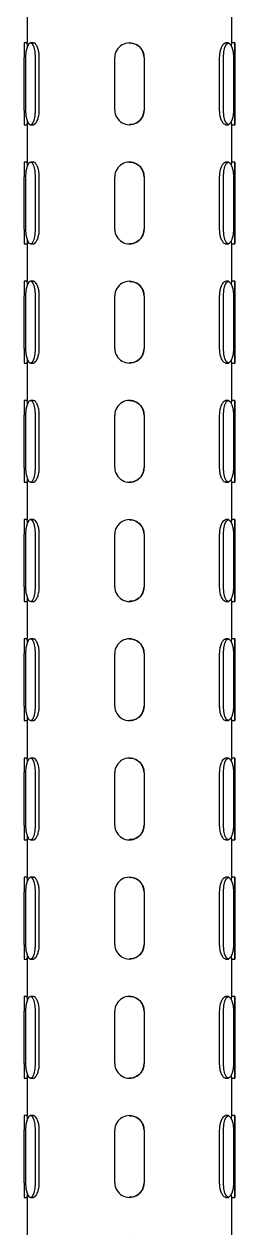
# Model space of a CAD drawing. Extents: x -1084 to 1049, y -151 to 450.
# Drawn here: x -988.8 to -976.8, y -81.1 to -12.1 of the extents above; entities that cross this region are included whole.
import ezdxf

# ---------------------------------------------------------------- set-up
doc = ezdxf.new("R2010")
doc.units = 0
doc.header["$LTSCALE"] = 23.1
doc.header["$MEASUREMENT"] = 0
doc.layers.get('0').update_dxf_attribs({"linetype": 'CONTINUOUS'})

msp = doc.modelspace()

# ---------------------------------------------------------------- linework, layer by layer
at = {"color": 7, "linetype": 'Continuous', "lineweight": 25}
for p, q in [((-988.59505, -10.99609), (-988.59505, -13.15007)), ((-976.92955, -13.14946), (-976.92955, -10.99548)), ((-988.59358, -13.13934), (-988.7617, -13.13934)), ((-988.24374, -13.13934), (-988.40178, -13.13934)), ((-982.76767, -13.13934), (-982.76782, -13.13934)), ((-977.1266, -13.13934), (-977.28453, -13.13934)), ((-976.7629, -13.13934), (-976.93103, -13.13934)), ((-988.76247, -16.97229), (-988.76247, -13.97259)), ((-988.68605, -13.97259), (-988.68605, -16.97229)), ((-988.11751, -16.97229), (-988.11751, -13.97259)), ((-987.90462, -16.97229), (-987.90462, -13.97259)), ((-983.60107, -16.97229), (-983.60107, -13.97259)), ((-981.93457, -13.97259), (-981.93457, -16.97229)), ((-981.93436, -13.97259), (-981.93436, -16.97229)), ((-977.62505, -16.97229), (-977.62505, -13.97259)), ((-977.41231, -16.97229), (-977.41231, -13.97259)), ((-976.84089, -13.97259), (-976.84089, -16.97229)), ((-976.76367, -16.97229), (-976.76367, -13.97259)), ((-976.76214, -13.97259), (-976.76214, -16.97229)), ((-988.7617, -17.80554), (-988.59358, -17.80554)), ((-988.59505, -17.79541), (-988.59505, -19.94939)), ((-988.40178, -17.80554), (-988.24374, -17.80554)), ((-982.76782, -17.80554), (-982.76767, -17.80554)), ((-977.28453, -17.80554), (-977.1266, -17.80554)), ((-976.93103, -17.80554), (-976.7629, -17.80554)), ((-976.92955, -19.94878), (-976.92955, -17.7948)), ((-988.59358, -19.93866), (-988.7617, -19.93866)), ((-988.24374, -19.93866), (-988.40178, -19.93866)), ((-982.76767, -19.93866), (-982.76782, -19.93866)), ((-977.1266, -19.93866), (-977.28453, -19.93866)), ((-976.7629, -19.93866), (-976.93103, -19.93866)), ((-988.76247, -23.77161), (-988.76247, -20.77191)), ((-988.68605, -20.77191), (-988.68605, -23.77161)), ((-988.11751, -23.77161), (-988.11751, -20.77191)), ((-987.90462, -23.77161), (-987.90462, -20.77191)), ((-983.60107, -23.77161), (-983.60107, -20.77191)), ((-981.93457, -20.77191), (-981.93457, -23.77161)), ((-981.93436, -20.77191), (-981.93436, -23.77161)), ((-977.62505, -23.77161), (-977.62505, -20.77191)), ((-977.41231, -23.77161), (-977.41231, -20.77191)), ((-976.84089, -20.77191), (-976.84089, -23.77161)), ((-976.76367, -23.77161), (-976.76367, -20.77191)), ((-976.76214, -20.77191), (-976.76214, -23.77161)), ((-988.7617, -24.60486), (-988.59358, -24.60486)), ((-988.59505, -24.59473), (-988.59505, -26.74871)), ((-988.40178, -24.60486), (-988.24374, -24.60486)), ((-982.76782, -24.60486), (-982.76767, -24.60486)), ((-977.28453, -24.60486), (-977.1266, -24.60486)), ((-976.93103, -24.60486), (-976.7629, -24.60486)), ((-976.92955, -26.7481), (-976.92955, -24.59412)), ((-988.59358, -26.73798), (-988.7617, -26.73798)), ((-988.24374, -26.73798), (-988.40178, -26.73798)), ((-982.76767, -26.73798), (-982.76782, -26.73798)), ((-977.1266, -26.73798), (-977.28453, -26.73798)), ((-976.7629, -26.73798), (-976.93103, -26.73798)), ((-988.76247, -30.57093), (-988.76247, -27.57123)), ((-988.68605, -27.57123), (-988.68605, -30.57093)), ((-988.11751, -30.57093), (-988.11751, -27.57123)), ((-987.90462, -30.57093), (-987.90462, -27.57123)), ((-983.60107, -30.57093), (-983.60107, -27.57123)), ((-981.93457, -27.57123), (-981.93457, -30.57093)), ((-981.93436, -27.57123), (-981.93436, -30.57093)), ((-977.62505, -30.57093), (-977.62505, -27.57123)), ((-977.41231, -30.57093), (-977.41231, -27.57123)), ((-976.84089, -27.57123), (-976.84089, -30.57093)), ((-976.76367, -30.57093), (-976.76367, -27.57123)), ((-976.76214, -27.57123), (-976.76214, -30.57093)), ((-988.7617, -31.40418), (-988.59358, -31.40418)), ((-988.59505, -31.39405), (-988.59505, -33.54803)), ((-988.40178, -31.40418), (-988.24374, -31.40418)), ((-982.76782, -31.40418), (-982.76767, -31.40418)), ((-977.28453, -31.40418), (-977.1266, -31.40418)), ((-976.93103, -31.40418), (-976.7629, -31.40418)), ((-976.92955, -33.54742), (-976.92955, -31.39344)), ((-988.59358, -33.5373), (-988.7617, -33.5373)), ((-988.24374, -33.5373), (-988.40178, -33.5373)), ((-982.76767, -33.5373), (-982.76782, -33.5373)), ((-977.1266, -33.5373), (-977.28453, -33.5373)), ((-976.7629, -33.5373), (-976.93103, -33.5373)), ((-988.76247, -37.37025), (-988.76247, -34.37055)), ((-988.68605, -34.37055), (-988.68605, -37.37025)), ((-988.11751, -37.37025), (-988.11751, -34.37055)), ((-987.90462, -37.37025), (-987.90462, -34.37055)), ((-983.60107, -37.37025), (-983.60107, -34.37055)), ((-981.93457, -34.37055), (-981.93457, -37.37025)), ((-981.93436, -34.37055), (-981.93436, -37.37025)), ((-977.62505, -37.37025), (-977.62505, -34.37055)), ((-977.41231, -37.37025), (-977.41231, -34.37055)), ((-976.84089, -34.37055), (-976.84089, -37.37025)), ((-976.76367, -37.37025), (-976.76367, -34.37055)), ((-976.76214, -34.37055), (-976.76214, -37.37025)), ((-988.7617, -38.2035), (-988.59358, -38.2035)), ((-988.59505, -38.19337), (-988.59505, -40.34735)), ((-988.40178, -38.2035), (-988.24374, -38.2035)), ((-982.76782, -38.2035), (-982.76767, -38.2035)), ((-977.28453, -38.2035), (-977.1266, -38.2035)), ((-976.93103, -38.2035), (-976.7629, -38.2035)), ((-976.92955, -40.34674), (-976.92955, -38.19276)), ((-988.59358, -40.33662), (-988.7617, -40.33662)), ((-988.24374, -40.33662), (-988.40178, -40.33662)), ((-982.76767, -40.33662), (-982.76782, -40.33662)), ((-977.1266, -40.33662), (-977.28453, -40.33662)), ((-976.7629, -40.33662), (-976.93103, -40.33662)), ((-988.76247, -44.16957), (-988.76247, -41.16987)), ((-988.68605, -41.16987), (-988.68605, -44.16957)), ((-988.11751, -44.16957), (-988.11751, -41.16987)), ((-987.90462, -44.16957), (-987.90462, -41.16987)), ((-983.60107, -44.16957), (-983.60107, -41.16987)), ((-981.93457, -41.16987), (-981.93457, -44.16957)), ((-981.93436, -41.16987), (-981.93436, -44.16957)), ((-977.62505, -44.16957), (-977.62505, -41.16987)), ((-977.41231, -44.16957), (-977.41231, -41.16987)), ((-976.84089, -41.16987), (-976.84089, -44.16957)), ((-976.76367, -44.16957), (-976.76367, -41.16987)), ((-976.76214, -41.16987), (-976.76214, -44.16957)), ((-988.7617, -45.00282), (-988.59358, -45.00282)), ((-988.59505, -44.99269), (-988.59505, -47.14667)), ((-988.40178, -45.00282), (-988.24374, -45.00282)), ((-982.76782, -45.00282), (-982.76767, -45.00282)), ((-977.28453, -45.00282), (-977.1266, -45.00282)), ((-976.93103, -45.00282), (-976.7629, -45.00282)), ((-976.92955, -47.14606), (-976.92955, -44.99208)), ((-988.59358, -47.13594), (-988.7617, -47.13594)), ((-988.24374, -47.13594), (-988.40178, -47.13594)), ((-982.76767, -47.13594), (-982.76782, -47.13594)), ((-977.1266, -47.13594), (-977.28453, -47.13594)), ((-976.7629, -47.13594), (-976.93103, -47.13594)), ((-988.76247, -50.96889), (-988.76247, -47.96919)), ((-988.68605, -47.96919), (-988.68605, -50.96889)), ((-988.11751, -50.96889), (-988.11751, -47.96919)), ((-987.90462, -50.96889), (-987.90462, -47.96919)), ((-983.60107, -50.96889), (-983.60107, -47.96919)), ((-981.93457, -47.96919), (-981.93457, -50.96889)), ((-981.93436, -47.96919), (-981.93436, -50.96889)), ((-977.62505, -50.96889), (-977.62505, -47.96919)), ((-977.41231, -50.96889), (-977.41231, -47.96919)), ((-976.84089, -47.96919), (-976.84089, -50.96889)), ((-976.76367, -50.96889), (-976.76367, -47.96919)), ((-976.76214, -47.96919), (-976.76214, -50.96889)), ((-988.59505, -51.79201), (-988.59505, -53.94599)), ((-976.92955, -53.94538), (-976.92955, -51.7914)), ((-988.7617, -51.80214), (-988.59358, -51.80214)), ((-988.40178, -51.80214), (-988.24374, -51.80214)), ((-982.76782, -51.80214), (-982.76767, -51.80214)), ((-977.28453, -51.80214), (-977.1266, -51.80214)), ((-976.93103, -51.80214), (-976.7629, -51.80214)), ((-988.59358, -53.93526), (-988.7617, -53.93526)), ((-988.24374, -53.93526), (-988.40178, -53.93526)), ((-982.76767, -53.93526), (-982.76782, -53.93526)), ((-977.1266, -53.93526), (-977.28453, -53.93526)), ((-976.7629, -53.93526), (-976.93103, -53.93526)), ((-988.76247, -57.76821), (-988.76247, -54.76851)), ((-988.68605, -54.76851), (-988.68605, -57.76821)), ((-988.11751, -57.76821), (-988.11751, -54.76851)), ((-987.90462, -57.76821), (-987.90462, -54.76851)), ((-983.60107, -57.76821), (-983.60107, -54.76851)), ((-981.93457, -54.76851), (-981.93457, -57.76821)), ((-981.93436, -54.76851), (-981.93436, -57.76821)), ((-977.62505, -57.76821), (-977.62505, -54.76851)), ((-977.41231, -57.76821), (-977.41231, -54.76851)), ((-976.84089, -54.76851), (-976.84089, -57.76821)), ((-976.76367, -57.76821), (-976.76367, -54.76851)), ((-976.76214, -54.76851), (-976.76214, -57.76821)), ((-988.7617, -58.60146), (-988.59358, -58.60146)), ((-988.59505, -58.59133), (-988.59505, -60.74531)), ((-988.40178, -58.60146), (-988.24374, -58.60146)), ((-982.76782, -58.60146), (-982.76767, -58.60146)), ((-977.28453, -58.60146), (-977.1266, -58.60146)), ((-976.93103, -58.60146), (-976.7629, -58.60146)), ((-976.92955, -60.7447), (-976.92955, -58.59072)), ((-988.59358, -60.73458), (-988.7617, -60.73458)), ((-988.24374, -60.73458), (-988.40178, -60.73458)), ((-982.76767, -60.73458), (-982.76782, -60.73458)), ((-977.1266, -60.73458), (-977.28453, -60.73458)), ((-976.7629, -60.73458), (-976.93103, -60.73458)), ((-988.76247, -64.56753), (-988.76247, -61.56783)), ((-988.68605, -61.56783), (-988.68605, -64.56753)), ((-988.11751, -64.56753), (-988.11751, -61.56783)), ((-987.90462, -64.56753), (-987.90462, -61.56783)), ((-983.60107, -64.56753), (-983.60107, -61.56783)), ((-981.93457, -61.56783), (-981.93457, -64.56753)), ((-981.93436, -61.56783), (-981.93436, -64.56753)), ((-977.62505, -64.56753), (-977.62505, -61.56783)), ((-977.41231, -64.56753), (-977.41231, -61.56783)), ((-976.84089, -61.56783), (-976.84089, -64.56753)), ((-976.76367, -64.56753), (-976.76367, -61.56783)), ((-976.76214, -61.56783), (-976.76214, -64.56753)), ((-988.7617, -65.40078), (-988.59358, -65.40078)), ((-988.59505, -65.39065), (-988.59505, -67.54463)), ((-988.40178, -65.40078), (-988.24374, -65.40078)), ((-982.76782, -65.40078), (-982.76767, -65.40078)), ((-977.28453, -65.40078), (-977.1266, -65.40078)), ((-976.93103, -65.40078), (-976.7629, -65.40078)), ((-976.92955, -67.54402), (-976.92955, -65.39004)), ((-988.59358, -67.5339), (-988.7617, -67.5339)), ((-988.24374, -67.5339), (-988.40178, -67.5339)), ((-982.76767, -67.5339), (-982.76782, -67.5339)), ((-977.1266, -67.5339), (-977.28453, -67.5339)), ((-976.7629, -67.5339), (-976.93103, -67.5339)), ((-988.76247, -71.36685), (-988.76247, -68.36715)), ((-988.68605, -68.36715), (-988.68605, -71.36685)), ((-988.11751, -71.36685), (-988.11751, -68.36715)), ((-987.90462, -71.36685), (-987.90462, -68.36715)), ((-983.60107, -71.36685), (-983.60107, -68.36715)), ((-981.93457, -68.36715), (-981.93457, -71.36685)), ((-981.93436, -68.36715), (-981.93436, -71.36685)), ((-977.62505, -71.36685), (-977.62505, -68.36715)), ((-977.41231, -71.36685), (-977.41231, -68.36715)), ((-976.84089, -68.36715), (-976.84089, -71.36685)), ((-976.76367, -71.36685), (-976.76367, -68.36715)), ((-976.76214, -68.36715), (-976.76214, -71.36685)), ((-988.7617, -72.2001), (-988.59358, -72.2001)), ((-988.59505, -72.18997), (-988.59505, -74.34395)), ((-988.40178, -72.2001), (-988.24374, -72.2001)), ((-982.76782, -72.2001), (-982.76767, -72.2001)), ((-977.28453, -72.2001), (-977.1266, -72.2001)), ((-976.93103, -72.2001), (-976.7629, -72.2001)), ((-976.92955, -74.34334), (-976.92955, -72.18936)), ((-988.59358, -74.33322), (-988.7617, -74.33322)), ((-988.24374, -74.33322), (-988.40178, -74.33322)), ((-982.76767, -74.33322), (-982.76782, -74.33322)), ((-977.1266, -74.33322), (-977.28453, -74.33322)), ((-976.7629, -74.33322), (-976.93103, -74.33322)), ((-988.76247, -78.16617), (-988.76247, -75.16647)), ((-988.68605, -75.16647), (-988.68605, -78.16617)), ((-988.11751, -78.16617), (-988.11751, -75.16647)), ((-987.90462, -78.16617), (-987.90462, -75.16647)), ((-983.60107, -78.16617), (-983.60107, -75.16647)), ((-981.93457, -75.16647), (-981.93457, -78.16617)), ((-981.93436, -75.16647), (-981.93436, -78.16617)), ((-977.62505, -78.16617), (-977.62505, -75.16647)), ((-977.41231, -78.16617), (-977.41231, -75.16647)), ((-976.84089, -75.16647), (-976.84089, -78.16617)), ((-976.76367, -78.16617), (-976.76367, -75.16647)), ((-976.76214, -75.16647), (-976.76214, -78.16617)), ((-988.7617, -78.99942), (-988.59358, -78.99942)), ((-988.59505, -78.98929), (-988.59505, -81.14327)), ((-988.40178, -78.99942), (-988.24374, -78.99942)), ((-982.76782, -78.99942), (-982.76767, -78.99942)), ((-977.28453, -78.99942), (-977.1266, -78.99942)), ((-976.93103, -78.99942), (-976.7629, -78.99942)), ((-976.92955, -81.14266), (-976.92955, -78.98868)), ((-982.76767, -81.13254), (-982.76782, -81.13254))]:
    msp.add_line(p, q, dxfattribs=at)
at = {"color": 7, "linetype": 'Continuous', "lineweight": 25, "flags": 128}
for points in [[(-988.11751, -13.97259), (-988.13915, -13.65371), (-988.20077, -13.38339), (-988.29299, -13.20276), (-988.40178, -13.13934), (-988.51056, -13.20276), (-988.60279, -13.38339), (-988.66441, -13.65371), (-988.68605, -13.97259)], [(-977.41231, -13.97259), (-977.39056, -13.65371), (-977.32863, -13.38339), (-977.23594, -13.20276), (-977.1266, -13.13934), (-977.01726, -13.20276), (-976.92457, -13.38339), (-976.86264, -13.65371), (-976.84089, -13.97259)], [(-976.76367, -13.97259), (-976.76361, -13.65371), (-976.76345, -13.38339), (-976.7632, -13.20276), (-976.7629, -13.13934), (-976.76261, -13.20276), (-976.76236, -13.38339), (-976.7622, -13.65371), (-976.76214, -13.97259)], [(-988.68605, -16.97229), (-988.66441, -17.29116), (-988.60279, -17.56148), (-988.51056, -17.74211), (-988.40178, -17.80554), (-988.29299, -17.74211), (-988.20077, -17.56148), (-988.13915, -17.29116), (-988.11751, -16.97229)], [(-976.84089, -16.97229), (-976.86264, -17.29116), (-976.92457, -17.56148), (-977.01726, -17.74211), (-977.1266, -17.80554), (-977.23594, -17.74211), (-977.32863, -17.56148), (-977.39056, -17.29116), (-977.41231, -16.97229)], [(-976.76214, -16.97229), (-976.7622, -17.29116), (-976.76236, -17.56148), (-976.76261, -17.74211), (-976.7629, -17.80554), (-976.7632, -17.74211), (-976.76345, -17.56148), (-976.76361, -17.29116), (-976.76367, -16.97229)], [(-988.11751, -20.77191), (-988.13915, -20.45303), (-988.20077, -20.18271), (-988.29299, -20.00208), (-988.40178, -19.93866), (-988.51056, -20.00208), (-988.60279, -20.18271), (-988.66441, -20.45303), (-988.68605, -20.77191)], [(-977.41231, -20.77191), (-977.39056, -20.45303), (-977.32863, -20.18271), (-977.23594, -20.00208), (-977.1266, -19.93866), (-977.01726, -20.00208), (-976.92457, -20.18271), (-976.86264, -20.45303), (-976.84089, -20.77191)], [(-976.76367, -20.77191), (-976.76361, -20.45303), (-976.76345, -20.18271), (-976.7632, -20.00208), (-976.7629, -19.93866), (-976.76261, -20.00208), (-976.76236, -20.18271), (-976.7622, -20.45303), (-976.76214, -20.77191)], [(-988.68605, -23.77161), (-988.66441, -24.09048), (-988.60279, -24.3608), (-988.51056, -24.54143), (-988.40178, -24.60486), (-988.29299, -24.54143), (-988.20077, -24.3608), (-988.13915, -24.09048), (-988.11751, -23.77161)], [(-976.84089, -23.77161), (-976.86264, -24.09048), (-976.92457, -24.3608), (-977.01726, -24.54143), (-977.1266, -24.60486), (-977.23594, -24.54143), (-977.32863, -24.3608), (-977.39056, -24.09048), (-977.41231, -23.77161)], [(-976.76214, -23.77161), (-976.7622, -24.09048), (-976.76236, -24.3608), (-976.76261, -24.54143), (-976.7629, -24.60486), (-976.7632, -24.54143), (-976.76345, -24.3608), (-976.76361, -24.09048), (-976.76367, -23.77161)], [(-988.11751, -27.57123), (-988.13915, -27.25235), (-988.20077, -26.98203), (-988.29299, -26.8014), (-988.40178, -26.73798), (-988.51056, -26.8014), (-988.60279, -26.98203), (-988.66441, -27.25235), (-988.68605, -27.57123)], [(-977.41231, -27.57123), (-977.39056, -27.25235), (-977.32863, -26.98203), (-977.23594, -26.8014), (-977.1266, -26.73798), (-977.01726, -26.8014), (-976.92457, -26.98203), (-976.86264, -27.25235), (-976.84089, -27.57123)], [(-976.76367, -27.57123), (-976.76361, -27.25235), (-976.76345, -26.98203), (-976.7632, -26.8014), (-976.7629, -26.73798), (-976.76261, -26.8014), (-976.76236, -26.98203), (-976.7622, -27.25235), (-976.76214, -27.57123)], [(-988.68605, -30.57093), (-988.66441, -30.8898), (-988.60279, -31.16012), (-988.51056, -31.34075), (-988.40178, -31.40418), (-988.29299, -31.34075), (-988.20077, -31.16012), (-988.13915, -30.8898), (-988.11751, -30.57093)], [(-976.84089, -30.57093), (-976.86264, -30.8898), (-976.92457, -31.16012), (-977.01726, -31.34075), (-977.1266, -31.40418), (-977.23594, -31.34075), (-977.32863, -31.16012), (-977.39056, -30.8898), (-977.41231, -30.57093)], [(-976.76214, -30.57093), (-976.7622, -30.8898), (-976.76236, -31.16012), (-976.76261, -31.34075), (-976.7629, -31.40418), (-976.7632, -31.34075), (-976.76345, -31.16012), (-976.76361, -30.8898), (-976.76367, -30.57093)], [(-988.11751, -34.37055), (-988.13915, -34.05167), (-988.20077, -33.78135), (-988.29299, -33.60072), (-988.40178, -33.5373), (-988.51056, -33.60072), (-988.60279, -33.78135), (-988.66441, -34.05167), (-988.68605, -34.37055)], [(-977.41231, -34.37055), (-977.39056, -34.05167), (-977.32863, -33.78135), (-977.23594, -33.60072), (-977.1266, -33.5373), (-977.01726, -33.60072), (-976.92457, -33.78135), (-976.86264, -34.05167), (-976.84089, -34.37055)], [(-976.76367, -34.37055), (-976.76361, -34.05167), (-976.76345, -33.78135), (-976.7632, -33.60072), (-976.7629, -33.5373), (-976.76261, -33.60072), (-976.76236, -33.78135), (-976.7622, -34.05167), (-976.76214, -34.37055)], [(-988.68605, -37.37025), (-988.66441, -37.68912), (-988.60279, -37.95944), (-988.51056, -38.14007), (-988.40178, -38.2035), (-988.29299, -38.14007), (-988.20077, -37.95944), (-988.13915, -37.68912), (-988.11751, -37.37025)], [(-976.84089, -37.37025), (-976.86264, -37.68912), (-976.92457, -37.95944), (-977.01726, -38.14007), (-977.1266, -38.2035), (-977.23594, -38.14007), (-977.32863, -37.95944), (-977.39056, -37.68912), (-977.41231, -37.37025)], [(-976.76214, -37.37025), (-976.7622, -37.68912), (-976.76236, -37.95944), (-976.76261, -38.14007), (-976.7629, -38.2035), (-976.7632, -38.14007), (-976.76345, -37.95944), (-976.76361, -37.68912), (-976.76367, -37.37025)], [(-988.11751, -41.16987), (-988.13915, -40.85099), (-988.20077, -40.58067), (-988.29299, -40.40004), (-988.40178, -40.33662), (-988.51056, -40.40004), (-988.60279, -40.58067), (-988.66441, -40.85099), (-988.68605, -41.16987)], [(-977.41231, -41.16987), (-977.39056, -40.85099), (-977.32863, -40.58067), (-977.23594, -40.40004), (-977.1266, -40.33662), (-977.01726, -40.40004), (-976.92457, -40.58067), (-976.86264, -40.85099), (-976.84089, -41.16987)], [(-976.76367, -41.16987), (-976.76361, -40.85099), (-976.76345, -40.58067), (-976.7632, -40.40004), (-976.7629, -40.33662), (-976.76261, -40.40004), (-976.76236, -40.58067), (-976.7622, -40.85099), (-976.76214, -41.16987)], [(-988.68605, -44.16957), (-988.66441, -44.48844), (-988.60279, -44.75876), (-988.51056, -44.93939), (-988.40178, -45.00282), (-988.29299, -44.93939), (-988.20077, -44.75876), (-988.13915, -44.48844), (-988.11751, -44.16957)], [(-976.84089, -44.16957), (-976.86264, -44.48844), (-976.92457, -44.75876), (-977.01726, -44.93939), (-977.1266, -45.00282), (-977.23594, -44.93939), (-977.32863, -44.75876), (-977.39056, -44.48844), (-977.41231, -44.16957)], [(-976.76214, -44.16957), (-976.7622, -44.48844), (-976.76236, -44.75876), (-976.76261, -44.93939), (-976.7629, -45.00282), (-976.7632, -44.93939), (-976.76345, -44.75876), (-976.76361, -44.48844), (-976.76367, -44.16957)], [(-988.11751, -47.96919), (-988.13915, -47.65031), (-988.20077, -47.37999), (-988.29299, -47.19936), (-988.40178, -47.13594), (-988.51056, -47.19936), (-988.60279, -47.37999), (-988.66441, -47.65031), (-988.68605, -47.96919)], [(-977.41231, -47.96919), (-977.39056, -47.65031), (-977.32863, -47.37999), (-977.23594, -47.19936), (-977.1266, -47.13594), (-977.01726, -47.19936), (-976.92457, -47.37999), (-976.86264, -47.65031), (-976.84089, -47.96919)], [(-976.76367, -47.96919), (-976.76361, -47.65031), (-976.76345, -47.37999), (-976.7632, -47.19936), (-976.7629, -47.13594), (-976.76261, -47.19936), (-976.76236, -47.37999), (-976.7622, -47.65031), (-976.76214, -47.96919)], [(-988.68605, -50.96889), (-988.66441, -51.28776), (-988.60279, -51.55808), (-988.51056, -51.73871), (-988.40178, -51.80214), (-988.29299, -51.73871), (-988.20077, -51.55808), (-988.13915, -51.28776), (-988.11751, -50.96889)], [(-976.84089, -50.96889), (-976.86264, -51.28776), (-976.92457, -51.55808), (-977.01726, -51.73871), (-977.1266, -51.80214), (-977.23594, -51.73871), (-977.32863, -51.55808), (-977.39056, -51.28776), (-977.41231, -50.96889)], [(-976.76214, -50.96889), (-976.7622, -51.28776), (-976.76236, -51.55808), (-976.76261, -51.73871), (-976.7629, -51.80214), (-976.7632, -51.73871), (-976.76345, -51.55808), (-976.76361, -51.28776), (-976.76367, -50.96889)], [(-988.11751, -54.76851), (-988.13915, -54.44963), (-988.20077, -54.17931), (-988.29299, -53.99868), (-988.40178, -53.93526), (-988.51056, -53.99868), (-988.60279, -54.17931), (-988.66441, -54.44963), (-988.68605, -54.76851)], [(-977.41231, -54.76851), (-977.39056, -54.44963), (-977.32863, -54.17931), (-977.23594, -53.99868), (-977.1266, -53.93526), (-977.01726, -53.99868), (-976.92457, -54.17931), (-976.86264, -54.44963), (-976.84089, -54.76851)], [(-976.76367, -54.76851), (-976.76361, -54.44963), (-976.76345, -54.17931), (-976.7632, -53.99868), (-976.7629, -53.93526), (-976.76261, -53.99868), (-976.76236, -54.17931), (-976.7622, -54.44963), (-976.76214, -54.76851)], [(-988.68605, -57.76821), (-988.66441, -58.08708), (-988.60279, -58.3574), (-988.51056, -58.53803), (-988.40178, -58.60146), (-988.29299, -58.53803), (-988.20077, -58.3574), (-988.13915, -58.08708), (-988.11751, -57.76821)], [(-976.84089, -57.76821), (-976.86264, -58.08708), (-976.92457, -58.3574), (-977.01726, -58.53803), (-977.1266, -58.60146), (-977.23594, -58.53803), (-977.32863, -58.3574), (-977.39056, -58.08708), (-977.41231, -57.76821)], [(-976.76214, -57.76821), (-976.7622, -58.08708), (-976.76236, -58.3574), (-976.76261, -58.53803), (-976.7629, -58.60146), (-976.7632, -58.53803), (-976.76345, -58.3574), (-976.76361, -58.08708), (-976.76367, -57.76821)], [(-988.11751, -61.56783), (-988.13915, -61.24895), (-988.20077, -60.97863), (-988.29299, -60.798), (-988.40178, -60.73458), (-988.51056, -60.798), (-988.60279, -60.97863), (-988.66441, -61.24895), (-988.68605, -61.56783)], [(-977.41231, -61.56783), (-977.39056, -61.24895), (-977.32863, -60.97863), (-977.23594, -60.798), (-977.1266, -60.73458), (-977.01726, -60.798), (-976.92457, -60.97863), (-976.86264, -61.24895), (-976.84089, -61.56783)], [(-976.76367, -61.56783), (-976.76361, -61.24895), (-976.76345, -60.97863), (-976.7632, -60.798), (-976.7629, -60.73458), (-976.76261, -60.798), (-976.76236, -60.97863), (-976.7622, -61.24895), (-976.76214, -61.56783)], [(-988.68605, -64.56753), (-988.66441, -64.8864), (-988.60279, -65.15672), (-988.51056, -65.33735), (-988.40178, -65.40078), (-988.29299, -65.33735), (-988.20077, -65.15672), (-988.13915, -64.8864), (-988.11751, -64.56753)], [(-976.84089, -64.56753), (-976.86264, -64.8864), (-976.92457, -65.15672), (-977.01726, -65.33735), (-977.1266, -65.40078), (-977.23594, -65.33735), (-977.32863, -65.15672), (-977.39056, -64.8864), (-977.41231, -64.56753)], [(-976.76214, -64.56753), (-976.7622, -64.8864), (-976.76236, -65.15672), (-976.76261, -65.33735), (-976.7629, -65.40078), (-976.7632, -65.33735), (-976.76345, -65.15672), (-976.76361, -64.8864), (-976.76367, -64.56753)], [(-988.11751, -68.36715), (-988.13915, -68.04827), (-988.20077, -67.77795), (-988.29299, -67.59732), (-988.40178, -67.5339), (-988.51056, -67.59732), (-988.60279, -67.77795), (-988.66441, -68.04827), (-988.68605, -68.36715)], [(-977.41231, -68.36715), (-977.39056, -68.04827), (-977.32863, -67.77795), (-977.23594, -67.59732), (-977.1266, -67.5339), (-977.01726, -67.59732), (-976.92457, -67.77795), (-976.86264, -68.04827), (-976.84089, -68.36715)], [(-976.76367, -68.36715), (-976.76361, -68.04827), (-976.76345, -67.77795), (-976.7632, -67.59732), (-976.7629, -67.5339), (-976.76261, -67.59732), (-976.76236, -67.77795), (-976.7622, -68.04827), (-976.76214, -68.36715)], [(-988.68605, -71.36685), (-988.66441, -71.68572), (-988.60279, -71.95604), (-988.51056, -72.13667), (-988.40178, -72.2001), (-988.29299, -72.13667), (-988.20077, -71.95604), (-988.13915, -71.68572), (-988.11751, -71.36685)], [(-976.84089, -71.36685), (-976.86264, -71.68572), (-976.92457, -71.95604), (-977.01726, -72.13667), (-977.1266, -72.2001), (-977.23594, -72.13667), (-977.32863, -71.95604), (-977.39056, -71.68572), (-977.41231, -71.36685)], [(-976.76214, -71.36685), (-976.7622, -71.68572), (-976.76236, -71.95604), (-976.76261, -72.13667), (-976.7629, -72.2001), (-976.7632, -72.13667), (-976.76345, -71.95604), (-976.76361, -71.68572), (-976.76367, -71.36685)], [(-988.11751, -75.16647), (-988.13915, -74.84759), (-988.20077, -74.57727), (-988.29299, -74.39664), (-988.40178, -74.33322), (-988.51056, -74.39664), (-988.60279, -74.57727), (-988.66441, -74.84759), (-988.68605, -75.16647)], [(-977.41231, -75.16647), (-977.39056, -74.84759), (-977.32863, -74.57727), (-977.23594, -74.39664), (-977.1266, -74.33322), (-977.01726, -74.39664), (-976.92457, -74.57727), (-976.86264, -74.84759), (-976.84089, -75.16647)], [(-976.76367, -75.16647), (-976.76361, -74.84759), (-976.76345, -74.57727), (-976.7632, -74.39664), (-976.7629, -74.33322), (-976.76261, -74.39664), (-976.76236, -74.57727), (-976.7622, -74.84759), (-976.76214, -75.16647)], [(-988.68605, -78.16617), (-988.66441, -78.48504), (-988.60279, -78.75536), (-988.51056, -78.93599), (-988.40178, -78.99942), (-988.29299, -78.93599), (-988.20077, -78.75536), (-988.13915, -78.48504), (-988.11751, -78.16617)], [(-976.84089, -78.16617), (-976.86264, -78.48504), (-976.92457, -78.75536), (-977.01726, -78.93599), (-977.1266, -78.99942), (-977.23594, -78.93599), (-977.32863, -78.75536), (-977.39056, -78.48504), (-977.41231, -78.16617)], [(-976.76214, -78.16617), (-976.7622, -78.48504), (-976.76236, -78.75536), (-976.76261, -78.93599), (-976.7629, -78.99942), (-976.7632, -78.93599), (-976.76345, -78.75536), (-976.76361, -78.48504), (-976.76367, -78.16617)]]:
    msp.add_lwpolyline(points, dxfattribs=at)
at = {"color": 7, "linetype": 'Continuous', "lineweight": 25}
for centre, radius, start, end in [((-762.3453, -13.76427), 226.41726, 179.8418569, 180.0527143), ((-982.76782, -13.97259), 0.83325, 359.9999805, 180.0000195), ((-762.3453, -17.1806), 226.41726, 179.9472857, 180.1581431), ((-982.76782, -16.97229), 0.83325, 179.9999805, 0.0000195), ((-762.3453, -20.56359), 226.41726, 179.8418569, 180.0527143), ((-982.76782, -20.77191), 0.83325, 359.9999805, 180.0000195), ((-762.3453, -23.97992), 226.41726, 179.9472857, 180.1581431), ((-982.76782, -23.77161), 0.83325, 179.9999805, 0.0000195), ((-762.3453, -27.36291), 226.41726, 179.8418569, 180.0527143), ((-982.76782, -27.57123), 0.83325, 359.9999805, 180.0000195), ((-762.3453, -30.77924), 226.41726, 179.9472857, 180.1581431), ((-982.76782, -30.57093), 0.83325, 179.9999805, 0.0000195), ((-762.3453, -34.16223), 226.41726, 179.8418569, 180.0527143), ((-982.76782, -34.37055), 0.83325, 359.9999805, 180.0000195), ((-762.3453, -37.57856), 226.41726, 179.9472857, 180.1581431), ((-982.76782, -37.37025), 0.83325, 179.9999805, 0.0000195), ((-762.3453, -40.96155), 226.41726, 179.8418569, 180.0527143), ((-982.76782, -41.16987), 0.83325, 359.9999805, 180.0000195), ((-762.3453, -44.37788), 226.41726, 179.9472857, 180.1581431), ((-982.76782, -44.16957), 0.83325, 179.9999805, 0.0000195), ((-762.3453, -47.76087), 226.41726, 179.8418569, 180.0527143), ((-982.76782, -47.96919), 0.83325, 359.9999805, 180.0000195), ((-762.3453, -51.1772), 226.41726, 179.9472857, 180.1581431), ((-982.76782, -50.96889), 0.83325, 179.9999805, 0.0000195), ((-762.3453, -54.56019), 226.41726, 179.8418569, 180.0527143), ((-982.76782, -54.76851), 0.83325, 359.9999805, 180.0000195), ((-762.3453, -57.97652), 226.41726, 179.9472857, 180.1581431), ((-982.76782, -57.76821), 0.83325, 179.9999805, 0.0000195), ((-762.3453, -61.35951), 226.41726, 179.8418569, 180.0527143), ((-982.76782, -61.56783), 0.83325, 359.9999805, 180.0000195), ((-762.3453, -64.77584), 226.41726, 179.9472857, 180.1581431), ((-982.76782, -64.56753), 0.83325, 179.9999805, 0.0000195), ((-762.3453, -68.15883), 226.41726, 179.8418569, 180.0527143), ((-982.76782, -68.36715), 0.83325, 359.9999805, 180.0000195), ((-762.3453, -71.57516), 226.41726, 179.9472857, 180.1581431), ((-982.76782, -71.36685), 0.83325, 179.9999805, 0.0000195), ((-762.3453, -74.95815), 226.41726, 179.8418569, 180.0527143), ((-982.76782, -75.16647), 0.83325, 359.9999805, 180.0000195), ((-762.3453, -78.37448), 226.41726, 179.9472857, 180.1581431), ((-982.76782, -78.16617), 0.83325, 179.9999805, 0.0000195)]:
    msp.add_arc(centre, radius, start, end, dxfattribs=at)
for points, knots in [([(-988.57236, -13.32663), (-988.57441, -13.30651), (-988.58307, -13.22158), (-988.59364, -13.15191), (-988.59356, -13.15059), (-988.59354, -13.15007)], [0, 0, 0, 0, 0.15883228, 0.67025206, 1, 1, 1, 1]), ([(-987.90462, -13.97259), (-987.909, -13.87947), (-987.91775, -13.69327), (-987.98394, -13.4442), (-988.07487, -13.25702), (-988.16884, -13.14968), (-988.2225, -13.14972), (-988.24395, -13.14973)], [0, 0, 0, 0, 0.21324843, 0.42644388, 0.64101168, 0.85649491, 1, 1, 1, 1]), ([(-982.76707, -13.14973), (-982.73642, -13.14685), (-982.61339, -13.13529), (-982.40171, -13.21064), (-982.16999, -13.3683), (-982.00481, -13.60065), (-981.93995, -13.81503), (-981.9355, -13.94061), (-981.93436, -13.97259)], [0, 0, 0, 0, 0.07049632, 0.28294968, 0.49615414, 0.71125472, 0.92647591, 1, 1, 1, 1]), ([(-977.62505, -13.97259), (-977.62066, -13.87947), (-977.61188, -13.69327), (-977.54546, -13.4442), (-977.45418, -13.25702), (-977.35981, -13.14968), (-977.30588, -13.14972), (-977.28433, -13.14973)], [0, 0, 0, 0, 0.21324843, 0.42644388, 0.64101168, 0.85649491, 1, 1, 1, 1]), ([(-976.95355, -13.33007), (-976.95133, -13.30872), (-976.94238, -13.22244), (-976.93123, -13.15096), (-976.93105, -13.14989), (-976.93098, -13.14946)], [0, 0, 0, 0, 0.16347976, 0.66051746, 1, 1, 1, 1]), ([(-988.24354, -17.79514), (-988.23347, -17.79802), (-988.19303, -17.80958), (-988.11071, -17.73423), (-988.01362, -17.57657), (-987.93816, -17.34422), (-987.90728, -17.12984), (-987.90516, -17.00426), (-987.90462, -16.97229)], [0, 0, 0, 0, 0.07049632, 0.28294968, 0.49615414, 0.71125472, 0.92647591, 1, 1, 1, 1]), ([(-981.93436, -16.97229), (-981.94348, -17.0654), (-981.96172, -17.2516), (-982.10371, -17.50067), (-982.31367, -17.68785), (-982.54817, -17.79519), (-982.70541, -17.79515), (-982.76826, -17.79514)], [0, 0, 0, 0, 0.21324843, 0.42644388, 0.64101168, 0.85649491, 1, 1, 1, 1]), ([(-977.28473, -17.79514), (-977.29486, -17.79802), (-977.33551, -17.80958), (-977.41819, -17.73423), (-977.51567, -17.57657), (-977.5914, -17.34422), (-977.62238, -17.12984), (-977.62451, -17.00426), (-977.62505, -16.97229)], [0, 0, 0, 0, 0.07049632, 0.28294968, 0.49615414, 0.71125472, 0.92647591, 1, 1, 1, 1]), ([(-988.59362, -17.79541), (-988.59402, -17.79802), (-988.59571, -17.80891), (-988.58704, -17.75119), (-988.57665, -17.65803), (-988.57256, -17.62142)], [0, 0, 0, 0, 0.1603024, 0.66995178, 1, 1, 1, 1]), ([(-976.93107, -17.7948), (-976.93066, -17.79782), (-976.9291, -17.8094), (-976.93826, -17.75059), (-976.94902, -17.65616), (-976.95332, -17.61838)], [0, 0, 0, 0, 0.17491157, 0.66996144, 1, 1, 1, 1]), ([(-988.57236, -20.12595), (-988.57441, -20.10583), (-988.58307, -20.0209), (-988.59364, -19.95123), (-988.59356, -19.94991), (-988.59354, -19.94939)], [0, 0, 0, 0, 0.15883228, 0.67025206, 1, 1, 1, 1]), ([(-987.90462, -20.77191), (-987.909, -20.67879), (-987.91775, -20.49259), (-987.98394, -20.24352), (-988.07487, -20.05634), (-988.16884, -19.949), (-988.2225, -19.94904), (-988.24395, -19.94905)], [0, 0, 0, 0, 0.21324843, 0.42644388, 0.64101168, 0.85649491, 1, 1, 1, 1]), ([(-982.76707, -19.94905), (-982.73642, -19.94617), (-982.61339, -19.93461), (-982.40171, -20.00996), (-982.16999, -20.16762), (-982.00481, -20.39997), (-981.93995, -20.61435), (-981.9355, -20.73993), (-981.93436, -20.77191)], [0, 0, 0, 0, 0.07049632, 0.28294968, 0.49615414, 0.71125472, 0.92647591, 1, 1, 1, 1]), ([(-977.62505, -20.77191), (-977.62066, -20.67879), (-977.61188, -20.49259), (-977.54546, -20.24352), (-977.45418, -20.05634), (-977.35981, -19.949), (-977.30588, -19.94904), (-977.28433, -19.94905)], [0, 0, 0, 0, 0.21324843, 0.42644388, 0.64101168, 0.85649491, 1, 1, 1, 1]), ([(-976.95355, -20.12939), (-976.95133, -20.10804), (-976.94238, -20.02176), (-976.93123, -19.95028), (-976.93105, -19.94921), (-976.93098, -19.94878)], [0, 0, 0, 0, 0.16347976, 0.66051746, 1, 1, 1, 1]), ([(-988.24354, -24.59446), (-988.23347, -24.59734), (-988.19303, -24.6089), (-988.11071, -24.53355), (-988.01362, -24.37589), (-987.93816, -24.14354), (-987.90728, -23.92916), (-987.90516, -23.80358), (-987.90462, -23.77161)], [0, 0, 0, 0, 0.07049632, 0.28294968, 0.49615414, 0.71125472, 0.92647591, 1, 1, 1, 1]), ([(-981.93436, -23.77161), (-981.94348, -23.86472), (-981.96172, -24.05092), (-982.10371, -24.29999), (-982.31367, -24.48717), (-982.54817, -24.59451), (-982.70541, -24.59447), (-982.76826, -24.59446)], [0, 0, 0, 0, 0.21324843, 0.42644388, 0.64101168, 0.85649491, 1, 1, 1, 1]), ([(-977.28473, -24.59446), (-977.29486, -24.59734), (-977.33551, -24.6089), (-977.41819, -24.53355), (-977.51567, -24.37589), (-977.5914, -24.14354), (-977.62238, -23.92916), (-977.62451, -23.80358), (-977.62505, -23.77161)], [0, 0, 0, 0, 0.07049632, 0.28294968, 0.49615414, 0.71125472, 0.92647591, 1, 1, 1, 1]), ([(-988.59362, -24.59473), (-988.59402, -24.59734), (-988.59571, -24.60823), (-988.58704, -24.55051), (-988.57665, -24.45735), (-988.57256, -24.42074)], [0, 0, 0, 0, 0.1603024, 0.66995178, 1, 1, 1, 1]), ([(-976.93107, -24.59412), (-976.93066, -24.59714), (-976.9291, -24.60872), (-976.93826, -24.54991), (-976.94902, -24.45548), (-976.95332, -24.4177)], [0, 0, 0, 0, 0.17491157, 0.66996144, 1, 1, 1, 1]), ([(-988.57236, -26.92527), (-988.57441, -26.90515), (-988.58307, -26.82022), (-988.59364, -26.75055), (-988.59356, -26.74923), (-988.59354, -26.74871)], [0, 0, 0, 0, 0.15883228, 0.67025206, 1, 1, 1, 1]), ([(-987.90462, -27.57123), (-987.909, -27.47811), (-987.91775, -27.29191), (-987.98394, -27.04284), (-988.07487, -26.85566), (-988.16884, -26.74832), (-988.2225, -26.74836), (-988.24395, -26.74837)], [0, 0, 0, 0, 0.21324843, 0.42644388, 0.64101168, 0.85649491, 1, 1, 1, 1]), ([(-982.76707, -26.74837), (-982.73642, -26.74549), (-982.61339, -26.73393), (-982.40171, -26.80928), (-982.16999, -26.96694), (-982.00481, -27.19929), (-981.93995, -27.41367), (-981.9355, -27.53925), (-981.93436, -27.57123)], [0, 0, 0, 0, 0.07049632, 0.28294968, 0.49615414, 0.71125472, 0.92647591, 1, 1, 1, 1]), ([(-977.62505, -27.57123), (-977.62066, -27.47811), (-977.61188, -27.29191), (-977.54546, -27.04284), (-977.45418, -26.85566), (-977.35981, -26.74832), (-977.30588, -26.74836), (-977.28433, -26.74837)], [0, 0, 0, 0, 0.21324843, 0.42644388, 0.64101168, 0.85649491, 1, 1, 1, 1]), ([(-976.95355, -26.92871), (-976.95133, -26.90736), (-976.94238, -26.82108), (-976.93123, -26.7496), (-976.93105, -26.74853), (-976.93098, -26.7481)], [0, 0, 0, 0, 0.16347976, 0.66051746, 1, 1, 1, 1]), ([(-988.24354, -31.39378), (-988.23347, -31.39666), (-988.19303, -31.40822), (-988.11071, -31.33287), (-988.01362, -31.17521), (-987.93816, -30.94286), (-987.90728, -30.72848), (-987.90516, -30.6029), (-987.90462, -30.57093)], [0, 0, 0, 0, 0.07049632, 0.28294968, 0.49615414, 0.71125472, 0.92647591, 1, 1, 1, 1]), ([(-981.93436, -30.57093), (-981.94348, -30.66404), (-981.96172, -30.85024), (-982.10371, -31.09931), (-982.31367, -31.28649), (-982.54817, -31.39383), (-982.70541, -31.39379), (-982.76826, -31.39378)], [0, 0, 0, 0, 0.21324843, 0.42644388, 0.64101168, 0.85649491, 1, 1, 1, 1]), ([(-977.28473, -31.39378), (-977.29486, -31.39666), (-977.33551, -31.40822), (-977.41819, -31.33287), (-977.51567, -31.17521), (-977.5914, -30.94286), (-977.62238, -30.72848), (-977.62451, -30.6029), (-977.62505, -30.57093)], [0, 0, 0, 0, 0.07049632, 0.28294968, 0.49615414, 0.71125472, 0.92647591, 1, 1, 1, 1]), ([(-988.59362, -31.39405), (-988.59402, -31.39666), (-988.59571, -31.40755), (-988.58704, -31.34983), (-988.57665, -31.25667), (-988.57256, -31.22006)], [0, 0, 0, 0, 0.1603024, 0.66995178, 1, 1, 1, 1]), ([(-976.93107, -31.39344), (-976.93066, -31.39646), (-976.9291, -31.40804), (-976.93826, -31.34923), (-976.94902, -31.2548), (-976.95332, -31.21702)], [0, 0, 0, 0, 0.17491157, 0.66996144, 1, 1, 1, 1]), ([(-988.57236, -33.72459), (-988.57441, -33.70447), (-988.58307, -33.61954), (-988.59364, -33.54987), (-988.59356, -33.54855), (-988.59354, -33.54803)], [0, 0, 0, 0, 0.15883228, 0.67025206, 1, 1, 1, 1]), ([(-987.90462, -34.37055), (-987.909, -34.27743), (-987.91775, -34.09123), (-987.98394, -33.84216), (-988.07487, -33.65498), (-988.16884, -33.54764), (-988.2225, -33.54768), (-988.24395, -33.54769)], [0, 0, 0, 0, 0.21324843, 0.42644388, 0.64101168, 0.85649491, 1, 1, 1, 1]), ([(-982.76707, -33.54769), (-982.73642, -33.54481), (-982.61339, -33.53325), (-982.40171, -33.6086), (-982.16999, -33.76626), (-982.00481, -33.99861), (-981.93995, -34.21299), (-981.9355, -34.33857), (-981.93436, -34.37055)], [0, 0, 0, 0, 0.07049632, 0.28294968, 0.49615414, 0.71125472, 0.92647591, 1, 1, 1, 1]), ([(-977.62505, -34.37055), (-977.62066, -34.27743), (-977.61188, -34.09123), (-977.54546, -33.84216), (-977.45418, -33.65498), (-977.35981, -33.54764), (-977.30588, -33.54768), (-977.28433, -33.54769)], [0, 0, 0, 0, 0.21324843, 0.42644388, 0.64101168, 0.85649491, 1, 1, 1, 1]), ([(-976.95355, -33.72803), (-976.95133, -33.70668), (-976.94238, -33.6204), (-976.93123, -33.54892), (-976.93105, -33.54785), (-976.93098, -33.54742)], [0, 0, 0, 0, 0.16347976, 0.66051746, 1, 1, 1, 1]), ([(-988.24354, -38.1931), (-988.23347, -38.19598), (-988.19303, -38.20754), (-988.11071, -38.13219), (-988.01362, -37.97453), (-987.93816, -37.74218), (-987.90728, -37.5278), (-987.90516, -37.40222), (-987.90462, -37.37025)], [0, 0, 0, 0, 0.07049632, 0.28294968, 0.49615414, 0.71125472, 0.92647591, 1, 1, 1, 1]), ([(-981.93436, -37.37025), (-981.94348, -37.46336), (-981.96172, -37.64956), (-982.10371, -37.89863), (-982.31367, -38.08581), (-982.54817, -38.19315), (-982.70541, -38.19311), (-982.76826, -38.1931)], [0, 0, 0, 0, 0.21324843, 0.42644388, 0.64101168, 0.85649491, 1, 1, 1, 1]), ([(-977.28473, -38.1931), (-977.29486, -38.19598), (-977.33551, -38.20754), (-977.41819, -38.13219), (-977.51567, -37.97453), (-977.5914, -37.74218), (-977.62238, -37.5278), (-977.62451, -37.40222), (-977.62505, -37.37025)], [0, 0, 0, 0, 0.07049632, 0.28294968, 0.49615414, 0.71125472, 0.92647591, 1, 1, 1, 1]), ([(-988.59362, -38.19337), (-988.59402, -38.19598), (-988.59571, -38.20687), (-988.58704, -38.14915), (-988.57665, -38.05599), (-988.57256, -38.01938)], [0, 0, 0, 0, 0.1603024, 0.66995178, 1, 1, 1, 1]), ([(-976.93107, -38.19276), (-976.93066, -38.19578), (-976.9291, -38.20736), (-976.93826, -38.14855), (-976.94902, -38.05412), (-976.95332, -38.01634)], [0, 0, 0, 0, 0.17491157, 0.66996144, 1, 1, 1, 1]), ([(-988.57236, -40.52391), (-988.57441, -40.50379), (-988.58307, -40.41886), (-988.59364, -40.34919), (-988.59356, -40.34787), (-988.59354, -40.34735)], [0, 0, 0, 0, 0.158832283, 0.670252055, 1, 1, 1, 1]), ([(-987.90462, -41.16987), (-987.909, -41.07675), (-987.91775, -40.89055), (-987.98394, -40.64148), (-988.07487, -40.4543), (-988.16884, -40.34696), (-988.2225, -40.347), (-988.24395, -40.34701)], [0, 0, 0, 0, 0.21324843, 0.42644388, 0.64101168, 0.85649491, 1, 1, 1, 1]), ([(-982.76707, -40.34701), (-982.73642, -40.34413), (-982.61339, -40.33257), (-982.40171, -40.40792), (-982.16999, -40.56558), (-982.00481, -40.79793), (-981.93995, -41.01231), (-981.9355, -41.13789), (-981.93436, -41.16987)], [0, 0, 0, 0, 0.07049632, 0.28294968, 0.49615414, 0.71125472, 0.92647591, 1, 1, 1, 1]), ([(-977.62505, -41.16987), (-977.62066, -41.07675), (-977.61188, -40.89055), (-977.54546, -40.64148), (-977.45418, -40.4543), (-977.35981, -40.34696), (-977.30588, -40.347), (-977.28433, -40.34701)], [0, 0, 0, 0, 0.21324843, 0.42644388, 0.64101168, 0.85649491, 1, 1, 1, 1]), ([(-976.95355, -40.52735), (-976.95133, -40.506), (-976.94238, -40.41972), (-976.93123, -40.34824), (-976.93105, -40.34717), (-976.93098, -40.34674)], [0, 0, 0, 0, 0.16347976, 0.66051746, 1, 1, 1, 1]), ([(-988.24354, -44.99242), (-988.23347, -44.9953), (-988.19303, -45.00686), (-988.11071, -44.93151), (-988.01362, -44.77385), (-987.93816, -44.5415), (-987.90728, -44.32712), (-987.90516, -44.20154), (-987.90462, -44.16957)], [0, 0, 0, 0, 0.07049632, 0.28294968, 0.49615414, 0.71125472, 0.92647591, 1, 1, 1, 1]), ([(-981.93436, -44.16957), (-981.94348, -44.26268), (-981.96172, -44.44888), (-982.10371, -44.69795), (-982.31367, -44.88513), (-982.54817, -44.99247), (-982.70541, -44.99243), (-982.76826, -44.99242)], [0, 0, 0, 0, 0.21324843, 0.42644388, 0.64101168, 0.85649491, 1, 1, 1, 1]), ([(-977.28473, -44.99242), (-977.29486, -44.9953), (-977.33551, -45.00686), (-977.41819, -44.93151), (-977.51567, -44.77385), (-977.5914, -44.5415), (-977.62238, -44.32712), (-977.62451, -44.20154), (-977.62505, -44.16957)], [0, 0, 0, 0, 0.07049632, 0.28294968, 0.49615414, 0.71125472, 0.92647591, 1, 1, 1, 1]), ([(-988.59362, -44.99269), (-988.59402, -44.9953), (-988.59571, -45.00619), (-988.58704, -44.94847), (-988.57665, -44.85531), (-988.57256, -44.8187)], [0, 0, 0, 0, 0.1603024, 0.66995178, 1, 1, 1, 1]), ([(-976.93107, -44.99208), (-976.93066, -44.9951), (-976.9291, -45.00668), (-976.93826, -44.94787), (-976.94902, -44.85344), (-976.95332, -44.81566)], [0, 0, 0, 0, 0.17491157, 0.66996144, 1, 1, 1, 1]), ([(-988.57236, -47.32323), (-988.57441, -47.30311), (-988.58307, -47.21818), (-988.59364, -47.14851), (-988.59356, -47.14719), (-988.59354, -47.14667)], [0, 0, 0, 0, 0.15883228, 0.67025206, 1, 1, 1, 1]), ([(-987.90462, -47.96919), (-987.909, -47.87607), (-987.91775, -47.68987), (-987.98394, -47.4408), (-988.07487, -47.25362), (-988.16884, -47.14628), (-988.2225, -47.14632), (-988.24395, -47.14633)], [0, 0, 0, 0, 0.21324843, 0.42644388, 0.64101168, 0.85649491, 1, 1, 1, 1]), ([(-982.76707, -47.14633), (-982.73642, -47.14345), (-982.61339, -47.13189), (-982.40171, -47.20724), (-982.16999, -47.3649), (-982.00481, -47.59725), (-981.93995, -47.81163), (-981.9355, -47.93721), (-981.93436, -47.96919)], [0, 0, 0, 0, 0.07049632, 0.28294968, 0.49615414, 0.71125472, 0.92647591, 1, 1, 1, 1]), ([(-977.62505, -47.96919), (-977.62066, -47.87607), (-977.61188, -47.68987), (-977.54546, -47.4408), (-977.45418, -47.25362), (-977.35981, -47.14628), (-977.30588, -47.14632), (-977.28433, -47.14633)], [0, 0, 0, 0, 0.21324843, 0.42644388, 0.64101168, 0.85649491, 1, 1, 1, 1]), ([(-976.95355, -47.32667), (-976.95133, -47.30532), (-976.94238, -47.21904), (-976.93123, -47.14756), (-976.93105, -47.14649), (-976.93098, -47.14606)], [0, 0, 0, 0, 0.16347976, 0.66051746, 1, 1, 1, 1]), ([(-988.24354, -51.79174), (-988.23347, -51.79462), (-988.19303, -51.80618), (-988.11071, -51.73083), (-988.01362, -51.57317), (-987.93816, -51.34082), (-987.90728, -51.12644), (-987.90516, -51.00086), (-987.90462, -50.96889)], [0, 0, 0, 0, 0.07049632, 0.28294968, 0.49615414, 0.71125472, 0.92647591, 1, 1, 1, 1]), ([(-981.93436, -50.96889), (-981.94348, -51.062), (-981.96172, -51.2482), (-982.10371, -51.49727), (-982.31367, -51.68445), (-982.54817, -51.79179), (-982.70541, -51.79175), (-982.76826, -51.79174)], [0, 0, 0, 0, 0.21324843, 0.42644388, 0.64101168, 0.85649491, 1, 1, 1, 1]), ([(-977.28473, -51.79174), (-977.29486, -51.79462), (-977.33551, -51.80618), (-977.41819, -51.73083), (-977.51567, -51.57317), (-977.5914, -51.34082), (-977.62238, -51.12644), (-977.62451, -51.00086), (-977.62505, -50.96889)], [0, 0, 0, 0, 0.07049632, 0.28294968, 0.49615414, 0.71125472, 0.92647591, 1, 1, 1, 1]), ([(-988.59362, -51.79201), (-988.59402, -51.79462), (-988.59571, -51.80551), (-988.58704, -51.74779), (-988.57665, -51.65463), (-988.57256, -51.61802)], [0, 0, 0, 0, 0.1603024, 0.66995178, 1, 1, 1, 1]), ([(-976.93107, -51.7914), (-976.93066, -51.79442), (-976.9291, -51.806), (-976.93826, -51.74719), (-976.94902, -51.65276), (-976.95332, -51.61498)], [0, 0, 0, 0, 0.17491157, 0.66996144, 1, 1, 1, 1]), ([(-988.57236, -54.12255), (-988.57441, -54.10243), (-988.58307, -54.0175), (-988.59364, -53.94783), (-988.59356, -53.94651), (-988.59354, -53.94599)], [0, 0, 0, 0, 0.15883228, 0.67025206, 1, 1, 1, 1]), ([(-987.90462, -54.76851), (-987.909, -54.67539), (-987.91775, -54.48919), (-987.98394, -54.24012), (-988.07487, -54.05294), (-988.16884, -53.9456), (-988.2225, -53.94564), (-988.24395, -53.94565)], [0, 0, 0, 0, 0.21324843, 0.42644388, 0.64101168, 0.85649491, 1, 1, 1, 1]), ([(-982.76707, -53.94565), (-982.73642, -53.94277), (-982.61339, -53.93121), (-982.40171, -54.00656), (-982.16999, -54.16422), (-982.00481, -54.39657), (-981.93995, -54.61095), (-981.9355, -54.73653), (-981.93436, -54.76851)], [0, 0, 0, 0, 0.07049632, 0.28294968, 0.49615414, 0.71125472, 0.92647591, 1, 1, 1, 1]), ([(-977.62505, -54.76851), (-977.62066, -54.67539), (-977.61188, -54.48919), (-977.54546, -54.24012), (-977.45418, -54.05294), (-977.35981, -53.9456), (-977.30588, -53.94564), (-977.28433, -53.94565)], [0, 0, 0, 0, 0.21324843, 0.42644388, 0.64101168, 0.85649491, 1, 1, 1, 1]), ([(-976.95355, -54.12599), (-976.95133, -54.10464), (-976.94238, -54.01836), (-976.93123, -53.94688), (-976.93105, -53.94581), (-976.93098, -53.94538)], [0, 0, 0, 0, 0.16347976, 0.66051746, 1, 1, 1, 1]), ([(-988.24354, -58.59106), (-988.23347, -58.59394), (-988.19303, -58.6055), (-988.11071, -58.53015), (-988.01362, -58.37249), (-987.93816, -58.14014), (-987.90728, -57.92576), (-987.90516, -57.80018), (-987.90462, -57.76821)], [0, 0, 0, 0, 0.07049632, 0.28294968, 0.49615414, 0.71125472, 0.92647591, 1, 1, 1, 1]), ([(-981.93436, -57.76821), (-981.94348, -57.86132), (-981.96172, -58.04752), (-982.10371, -58.29659), (-982.31367, -58.48377), (-982.54817, -58.59111), (-982.70541, -58.59107), (-982.76826, -58.59106)], [0, 0, 0, 0, 0.21324843, 0.42644388, 0.64101168, 0.85649491, 1, 1, 1, 1]), ([(-977.28473, -58.59106), (-977.29486, -58.59394), (-977.33551, -58.6055), (-977.41819, -58.53015), (-977.51567, -58.37249), (-977.5914, -58.14014), (-977.62238, -57.92576), (-977.62451, -57.80018), (-977.62505, -57.76821)], [0, 0, 0, 0, 0.07049632, 0.28294968, 0.49615414, 0.71125472, 0.92647591, 1, 1, 1, 1]), ([(-988.59362, -58.59133), (-988.59402, -58.59394), (-988.59571, -58.60483), (-988.58704, -58.54711), (-988.57665, -58.45395), (-988.57256, -58.41734)], [0, 0, 0, 0, 0.1603024, 0.66995178, 1, 1, 1, 1]), ([(-976.93107, -58.59072), (-976.93066, -58.59374), (-976.9291, -58.60532), (-976.93826, -58.54651), (-976.94902, -58.45208), (-976.95332, -58.4143)], [0, 0, 0, 0, 0.17491157, 0.669961442, 1, 1, 1, 1]), ([(-988.57236, -60.92187), (-988.57441, -60.90175), (-988.58307, -60.81682), (-988.59364, -60.74715), (-988.59356, -60.74583), (-988.59354, -60.74531)], [0, 0, 0, 0, 0.15883228, 0.67025206, 1, 1, 1, 1]), ([(-987.90462, -61.56783), (-987.909, -61.47471), (-987.91775, -61.28851), (-987.98394, -61.03944), (-988.07487, -60.85226), (-988.16884, -60.74492), (-988.2225, -60.74496), (-988.24395, -60.74497)], [0, 0, 0, 0, 0.21324843, 0.42644388, 0.64101168, 0.85649491, 1, 1, 1, 1]), ([(-982.76707, -60.74497), (-982.73642, -60.74209), (-982.61339, -60.73053), (-982.40171, -60.80588), (-982.16999, -60.96354), (-982.00481, -61.19589), (-981.93995, -61.41027), (-981.9355, -61.53585), (-981.93436, -61.56783)], [0, 0, 0, 0, 0.07049632, 0.28294968, 0.49615414, 0.71125472, 0.92647591, 1, 1, 1, 1]), ([(-977.62505, -61.56783), (-977.62066, -61.47471), (-977.61188, -61.28851), (-977.54546, -61.03944), (-977.45418, -60.85226), (-977.35981, -60.74492), (-977.30588, -60.74496), (-977.28433, -60.74497)], [0, 0, 0, 0, 0.21324843, 0.42644388, 0.64101168, 0.85649491, 1, 1, 1, 1]), ([(-976.95355, -60.92531), (-976.95133, -60.90396), (-976.94238, -60.81768), (-976.93123, -60.7462), (-976.93105, -60.74513), (-976.93098, -60.7447)], [0, 0, 0, 0, 0.16347976, 0.66051746, 1, 1, 1, 1]), ([(-988.24354, -65.39038), (-988.23347, -65.39326), (-988.19303, -65.40482), (-988.11071, -65.32947), (-988.01362, -65.17181), (-987.93816, -64.93946), (-987.90728, -64.72508), (-987.90516, -64.5995), (-987.90462, -64.56753)], [0, 0, 0, 0, 0.07049632, 0.28294968, 0.49615414, 0.71125472, 0.92647591, 1, 1, 1, 1]), ([(-981.93436, -64.56753), (-981.94348, -64.66064), (-981.96172, -64.84684), (-982.10371, -65.09591), (-982.31367, -65.28309), (-982.54817, -65.39043), (-982.70541, -65.39039), (-982.76826, -65.39038)], [0, 0, 0, 0, 0.21324843, 0.42644388, 0.64101168, 0.85649491, 1, 1, 1, 1]), ([(-977.28473, -65.39038), (-977.29486, -65.39326), (-977.33551, -65.40482), (-977.41819, -65.32947), (-977.51567, -65.17181), (-977.5914, -64.93946), (-977.62238, -64.72508), (-977.62451, -64.5995), (-977.62505, -64.56753)], [0, 0, 0, 0, 0.07049632, 0.28294968, 0.49615414, 0.71125472, 0.92647591, 1, 1, 1, 1]), ([(-988.59362, -65.39065), (-988.59402, -65.39326), (-988.59571, -65.40415), (-988.58704, -65.34643), (-988.57665, -65.25327), (-988.57256, -65.21666)], [0, 0, 0, 0, 0.1603024, 0.66995178, 1, 1, 1, 1]), ([(-976.93107, -65.39004), (-976.93066, -65.39306), (-976.9291, -65.40464), (-976.93826, -65.34583), (-976.94902, -65.2514), (-976.95332, -65.21362)], [0, 0, 0, 0, 0.17491157, 0.66996144, 1, 1, 1, 1]), ([(-988.57236, -67.72119), (-988.57441, -67.70107), (-988.58307, -67.61614), (-988.59364, -67.54647), (-988.59356, -67.54515), (-988.59354, -67.54463)], [0, 0, 0, 0, 0.15883228, 0.67025206, 1, 1, 1, 1]), ([(-987.90462, -68.36715), (-987.909, -68.27403), (-987.91775, -68.08783), (-987.98394, -67.83876), (-988.07487, -67.65158), (-988.16884, -67.54424), (-988.2225, -67.54428), (-988.24395, -67.54429)], [0, 0, 0, 0, 0.21324843, 0.42644388, 0.64101168, 0.85649491, 1, 1, 1, 1]), ([(-982.76707, -67.54429), (-982.73642, -67.54141), (-982.61339, -67.52985), (-982.40171, -67.6052), (-982.16999, -67.76286), (-982.00481, -67.99521), (-981.93995, -68.20959), (-981.9355, -68.33517), (-981.93436, -68.36715)], [0, 0, 0, 0, 0.07049632, 0.28294968, 0.49615414, 0.71125472, 0.92647591, 1, 1, 1, 1]), ([(-977.62505, -68.36715), (-977.62066, -68.27403), (-977.61188, -68.08783), (-977.54546, -67.83876), (-977.45418, -67.65158), (-977.35981, -67.54424), (-977.30588, -67.54428), (-977.28433, -67.54429)], [0, 0, 0, 0, 0.21324843, 0.42644388, 0.64101168, 0.85649491, 1, 1, 1, 1]), ([(-976.95355, -67.72463), (-976.95133, -67.70328), (-976.94238, -67.617), (-976.93123, -67.54552), (-976.93105, -67.54445), (-976.93098, -67.54402)], [0, 0, 0, 0, 0.16347976, 0.66051746, 1, 1, 1, 1]), ([(-988.24354, -72.1897), (-988.23347, -72.19258), (-988.19303, -72.20414), (-988.11071, -72.12879), (-988.01362, -71.97113), (-987.93816, -71.73878), (-987.90728, -71.5244), (-987.90516, -71.39882), (-987.90462, -71.36685)], [0, 0, 0, 0, 0.07049632, 0.28294968, 0.49615414, 0.71125472, 0.92647591, 1, 1, 1, 1]), ([(-981.93436, -71.36685), (-981.94348, -71.45996), (-981.96172, -71.64616), (-982.10371, -71.89523), (-982.31367, -72.08241), (-982.54817, -72.18975), (-982.70541, -72.18971), (-982.76826, -72.1897)], [0, 0, 0, 0, 0.21324843, 0.42644388, 0.64101168, 0.85649491, 1, 1, 1, 1]), ([(-977.28473, -72.1897), (-977.29486, -72.19258), (-977.33551, -72.20414), (-977.41819, -72.12879), (-977.51567, -71.97113), (-977.5914, -71.73878), (-977.62238, -71.5244), (-977.62451, -71.39882), (-977.62505, -71.36685)], [0, 0, 0, 0, 0.07049632, 0.28294968, 0.49615414, 0.71125472, 0.92647591, 1, 1, 1, 1]), ([(-988.59362, -72.18997), (-988.59402, -72.19258), (-988.59571, -72.20347), (-988.58704, -72.14575), (-988.57665, -72.05259), (-988.57256, -72.01598)], [0, 0, 0, 0, 0.160302404, 0.669951779, 1, 1, 1, 1]), ([(-976.93107, -72.18936), (-976.93066, -72.19238), (-976.9291, -72.20396), (-976.93826, -72.14515), (-976.94902, -72.05072), (-976.95332, -72.01294)], [0, 0, 0, 0, 0.17491157, 0.669961442, 1, 1, 1, 1]), ([(-988.57236, -74.52051), (-988.57441, -74.50039), (-988.58307, -74.41546), (-988.59364, -74.34579), (-988.59356, -74.34447), (-988.59354, -74.34395)], [0, 0, 0, 0, 0.15883228, 0.67025206, 1, 1, 1, 1]), ([(-987.90462, -75.16647), (-987.909, -75.07335), (-987.91775, -74.88715), (-987.98394, -74.63808), (-988.07487, -74.4509), (-988.16884, -74.34356), (-988.2225, -74.3436), (-988.24395, -74.34361)], [0, 0, 0, 0, 0.21324843, 0.42644388, 0.64101168, 0.85649491, 1, 1, 1, 1]), ([(-982.76707, -74.34361), (-982.73642, -74.34073), (-982.61339, -74.32917), (-982.40171, -74.40452), (-982.16999, -74.56218), (-982.00481, -74.79453), (-981.93995, -75.00891), (-981.9355, -75.13449), (-981.93436, -75.16647)], [0, 0, 0, 0, 0.07049632, 0.28294968, 0.49615414, 0.71125472, 0.92647591, 1, 1, 1, 1]), ([(-977.62505, -75.16647), (-977.62066, -75.07335), (-977.61188, -74.88715), (-977.54546, -74.63808), (-977.45418, -74.4509), (-977.35981, -74.34356), (-977.30588, -74.3436), (-977.28433, -74.34361)], [0, 0, 0, 0, 0.21324843, 0.42644388, 0.64101168, 0.85649491, 1, 1, 1, 1]), ([(-976.95355, -74.52395), (-976.95133, -74.5026), (-976.94238, -74.41632), (-976.93123, -74.34484), (-976.93105, -74.34377), (-976.93098, -74.34334)], [0, 0, 0, 0, 0.16347976, 0.66051746, 1, 1, 1, 1]), ([(-988.24354, -78.98902), (-988.23347, -78.9919), (-988.19303, -79.00346), (-988.11071, -78.92811), (-988.01362, -78.77045), (-987.93816, -78.5381), (-987.90728, -78.32372), (-987.90516, -78.19814), (-987.90462, -78.16617)], [0, 0, 0, 0, 0.07049632, 0.28294968, 0.49615414, 0.71125472, 0.92647591, 1, 1, 1, 1]), ([(-981.93436, -78.16617), (-981.94348, -78.25928), (-981.96172, -78.44548), (-982.10371, -78.69455), (-982.31367, -78.88173), (-982.54817, -78.98907), (-982.70541, -78.98903), (-982.76826, -78.98902)], [0, 0, 0, 0, 0.21324843, 0.42644388, 0.64101168, 0.85649491, 1, 1, 1, 1]), ([(-977.28473, -78.98902), (-977.29486, -78.9919), (-977.33551, -79.00346), (-977.41819, -78.92811), (-977.51567, -78.77045), (-977.5914, -78.5381), (-977.62238, -78.32372), (-977.62451, -78.19814), (-977.62505, -78.16617)], [0, 0, 0, 0, 0.07049632, 0.28294968, 0.49615414, 0.71125472, 0.92647591, 1, 1, 1, 1]), ([(-988.59362, -78.98929), (-988.59402, -78.9919), (-988.59571, -79.00279), (-988.58704, -78.94507), (-988.57665, -78.85191), (-988.57256, -78.8153)], [0, 0, 0, 0, 0.1603024, 0.66995178, 1, 1, 1, 1]), ([(-976.93107, -78.98868), (-976.93066, -78.9917), (-976.9291, -79.00328), (-976.93826, -78.94447), (-976.94902, -78.85004), (-976.95332, -78.81226)], [0, 0, 0, 0, 0.17491157, 0.66996144, 1, 1, 1, 1])]:
    msp.add_open_spline(points, degree=3, knots=knots, dxfattribs=at)

doc.saveas('drawing.dxf')
